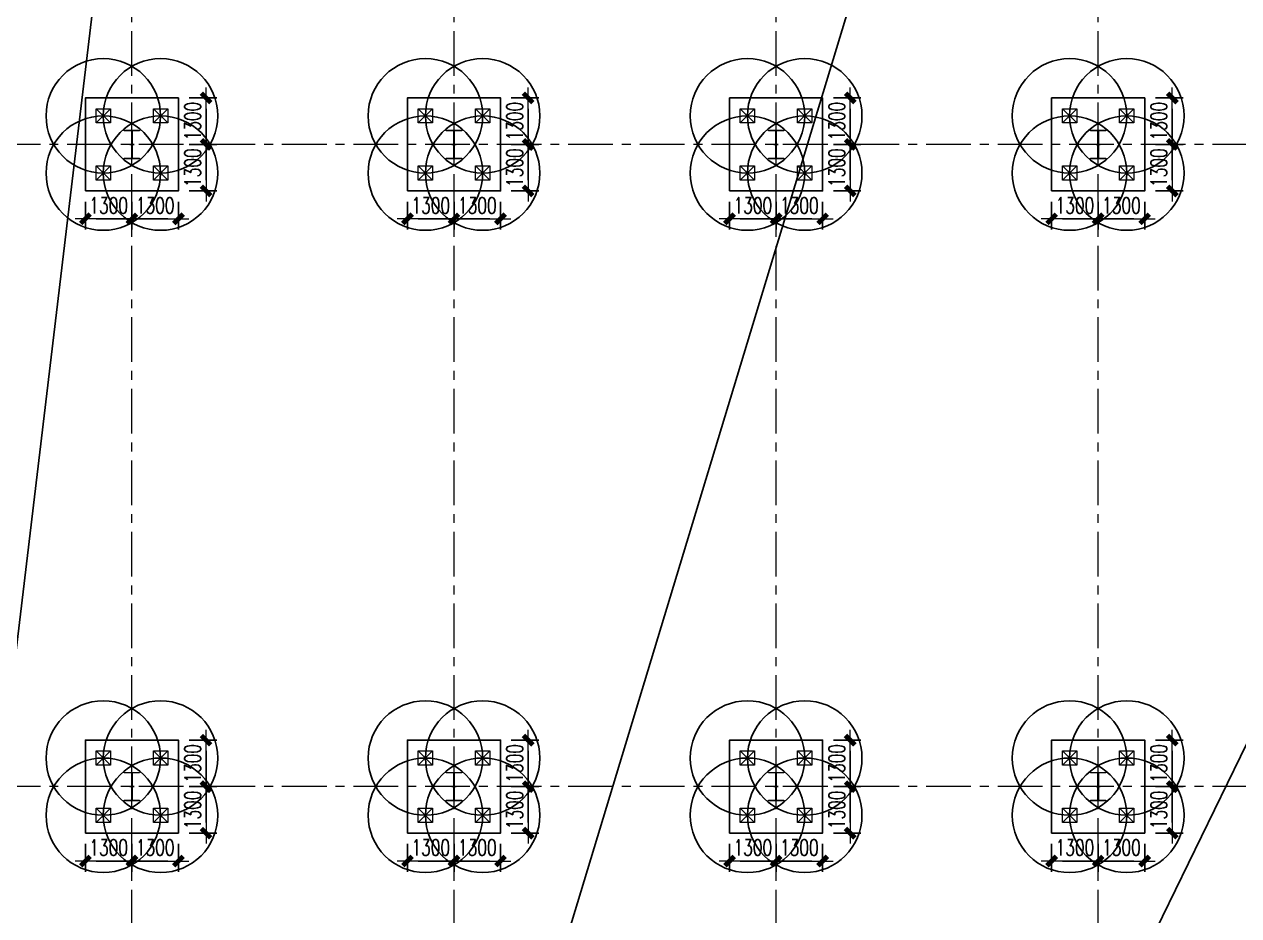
# Model space of a CAD drawing. Extents: x -1201378 to 2367219, y -619313 to 244905.
# Drawn here: x -212766 to -178831, y -240906 to -215989 of the extents above; entities that cross this region are included whole.
import ezdxf

# ---------------------------------------------------------------- set-up
doc = ezdxf.new("R2010")
doc.units = 0
doc.header["$LTSCALE"] = 1000
doc.linetypes.add('CENTER', pattern=[2, 1.25, -0.25, 0.25, -0.25])
doc.layers.get('0').update_dxf_attribs({"linetype": 'CONTINUOUS'})
doc.layers.get('Defpoints').update_dxf_attribs({"linetype": 'CONTINUOUS'})
for name, color, linetype in [('A-WINDOW', 140, 'CONTINUOUS'), ('S-DOTE1', 140, 'CENTER'), ('S-HATCH1-W', 252, 'CONTINUOUS')]:
    doc.layers.add(name, color=color, linetype=linetype)
for name, color, linetype, lineweight in [('S-axis', 111, 'CONTINUOUS', 0), ('S-col', 2, 'CONTINUOUS', 0), ('S-dim', 81, 'CONTINUOUS', 0), ('S-dote', 5, 'CENTER', 0), ('S-zhuang', 1, 'CONTINUOUS', 0)]:
    doc.layers.add(name, color=color, linetype=linetype, lineweight=lineweight)
doc.styles.add('SS1', font='tj-romans1.shx', dxfattribs={"width": 0.7, "bigfont": 'tj-hztxt1.shx'})
doc.dimstyles.new('S-150-ARCHI', dxfattribs={"dimscale": 150, "dimtxt": 3, "dimasz": 2, "dimexe": 2, "dimexo": 2, "dimgap": 1, "dimtad": 1, "dimdec": 0, "dimzin": 0, "dimdsep": 46, "dimtxsty": 'SS1', "dimblk1": 'TT', "dimblk2": 'TT', "dimsah": 1, "dimcen": 1, "dimclrd": 256, "dimclre": 256, "dimclrt": 256, "dimadec": 0, "dimazin": 0, "dimtfac": 1, "dimtdec": 0, "dimtix": 1, "dimtmove": 2, "dimatfit": 0, "dimldrblk": 'TT', "dimfxl": 2, "dimtolj": 1, "dimtzin": 0, "dimarcsym": 0})

# ---------------------------------------------------------------- blocks, each defined once
blk = doc.blocks.new('w42343243')
at = {"layer": 'S-col'}
blk.add_lwpolyline([(-165069, 621020), (-164639, 621020), (-164639, 621002), (-164848, 621002), (-164848, 620238), (-164639, 620238), (-164639, 620220), (-165069, 620220), (-165069, 620238), (-164860, 620238), (-164860, 621002), (-165069, 621002)], close=True, dxfattribs=at)
blk = doc.blocks.new('42343')
at = {"layer": 'A-WINDOW'}
for p in [(-90000, -35800), (-81000, -35800), (-72000, -35800), (-63000, -35800), (-90000, -53750), (-81000, -53750), (-72000, -53750), (-63000, -53750)]:
    blk.add_blockref('w42343243', p, dxfattribs=at)
blk = doc.blocks.new('3#轴网')
at = {"layer": 'S-dote'}
for p, q in [((-209758.5, -363428.2), (-209758.5, -277944.2)), ((-200758.5, -363428.2), (-200758.5, -277944.2)), ((-191758.5, -363428.2), (-191758.5, -277944.2)), ((-182758.5, -363428.2), (-182758.5, -277944.2)), ((-78316.2, -319348.2), (-273210.6, -319348.2)), ((-78316.2, -337298.2), (-273210.6, -337298.2))]:
    blk.add_line(p, q, dxfattribs=at)
blk = doc.blocks.new('S-ZHUANG-400')
at = {"layer": 'S-zhuang'}
for p, q in [((200, -200), (-200, 200)), ((-200, -200), (200, 200))]:
    blk.add_line(p, q, dxfattribs=at)
blk.add_lwpolyline([(-200, 200), (200, 200), (200, -200), (-200, -200)], close=True, dxfattribs=at)
blk = doc.blocks.new('CT4')
at = {"layer": 'Defpoints'}
for centre in [(-100831, -168442), (-99231, -168442), (-100831, -170042), (-99231, -170042)]:
    blk.add_circle(centre, 1600, dxfattribs=at)
at = {"layer": 'S-DOTE1', "ltscale": 0.25}
for p, q in [((-99971, -169242), (-100091, -169242)), ((-100031, -169182), (-100031, -169302))]:
    blk.add_line(p, q, dxfattribs=at)
at = {"layer": 'S-HATCH1-W'}
blk.add_lwpolyline([(-101331, -170542), (-101331, -167942), (-98731, -167942), (-98731, -170542)], close=True, dxfattribs=at)
at = {"layer": 'S-zhuang', "rotation": 90.00000000000001}
for p in [(-100831, -168442), (-99231, -168442), (-100831, -170042), (-99231, -170042)]:
    blk.add_blockref('S-ZHUANG-400', p, dxfattribs=at)
blk = doc.blocks.new('TT')
blk.add_line((-0.97, 0), (0.97, 0))
at = {"const_width": 0.45}
blk.add_lwpolyline([(-0.44, -0.44), (0.44, 0.44)], dxfattribs=at)
blk = doc.blocks.new('*D1305')
at = {"layer": 'Defpoints', "color": 0, "transparency": 16777216}
for p in [(-211058, -238598), (-209758, -238598), (-209758, -239377)]:
    blk.add_point(p, dxfattribs=at)
at = {"layer": 'S-dim', "lineweight": -2, "transparency": 16777216}
for p, q in [((-211058, -238898), (-211058, -239677)), ((-209758, -238898), (-209758, -239677)), ((-210758, -239377), (-210058, -239377))]:
    blk.add_line(p, q, dxfattribs=at)
at = {"layer": 'S-dim', "lineweight": -2, "transparency": 16777216, "xscale": 300, "yscale": 300, "zscale": 300, "rotation": 180}
blk.add_blockref('TT', (-211058, -239377), dxfattribs=at)
at = {"layer": 'S-dim', "lineweight": -2, "transparency": 16777216, "xscale": 300, "yscale": 300, "zscale": 300}
blk.add_blockref('TT', (-209758, -239377), dxfattribs=at)
at = {"layer": 'S-dim', "transparency": 16777216, "insert": (-210408, -239002), "char_height": 450, "attachment_point": 5, "style": 'SS1'}
blk.add_mtext('\\A1;1300', dxfattribs=at)
blk = doc.blocks.new('*D1306')
at = {"layer": 'Defpoints', "color": 0, "transparency": 16777216}
for p in [(-209758, -238598), (-208458, -238598), (-208458, -239377)]:
    blk.add_point(p, dxfattribs=at)
at = {"layer": 'S-dim', "lineweight": -2, "transparency": 16777216}
for p, q in [((-209758, -238898), (-209758, -239677)), ((-208458, -238898), (-208458, -239677)), ((-209458, -239377), (-208758, -239377))]:
    blk.add_line(p, q, dxfattribs=at)
at = {"layer": 'S-dim', "lineweight": -2, "transparency": 16777216, "xscale": 300, "yscale": 300, "zscale": 300, "rotation": 180}
blk.add_blockref('TT', (-209758, -239377), dxfattribs=at)
at = {"layer": 'S-dim', "lineweight": -2, "transparency": 16777216, "xscale": 300, "yscale": 300, "zscale": 300}
blk.add_blockref('TT', (-208458, -239377), dxfattribs=at)
at = {"layer": 'S-dim', "transparency": 16777216, "insert": (-209108, -239002), "char_height": 450, "attachment_point": 5, "style": 'SS1'}
blk.add_mtext('\\A1;1300', dxfattribs=at)
blk = doc.blocks.new('*D1307')
at = {"layer": 'Defpoints', "color": 0, "transparency": 16777216}
for p in [(-208458, -237298), (-207687, -237298), (-208458, -238598)]:
    blk.add_point(p, dxfattribs=at)
at = {"layer": 'S-dim', "lineweight": -2, "transparency": 16777216}
for p, q in [((-208158, -237298), (-207387, -237298)), ((-207687, -238298), (-207687, -237598)), ((-208158, -238598), (-207387, -238598))]:
    blk.add_line(p, q, dxfattribs=at)
at = {"layer": 'S-dim', "lineweight": -2, "transparency": 16777216, "xscale": 300, "yscale": 300, "zscale": 300}
for p, rotation in [((-207687, -237298), 90), ((-207687, -238598), 270)]:
    blk.add_blockref('TT', p, dxfattribs=dict(at, rotation=rotation))
at = {"layer": 'S-dim', "transparency": 16777216, "insert": (-208062, -237948), "char_height": 450, "attachment_point": 5, "rotation": 90, "style": 'SS1'}
blk.add_mtext('\\A1;1300', dxfattribs=at)
blk = doc.blocks.new('*D1308')
at = {"layer": 'Defpoints', "color": 0, "transparency": 16777216}
for p in [(-208458, -235998), (-207687, -235998), (-208458, -237298)]:
    blk.add_point(p, dxfattribs=at)
at = {"layer": 'S-dim', "lineweight": -2, "transparency": 16777216}
for p, q in [((-208158, -235998), (-207387, -235998)), ((-207687, -236998), (-207687, -236298)), ((-208158, -237298), (-207387, -237298))]:
    blk.add_line(p, q, dxfattribs=at)
at = {"layer": 'S-dim', "lineweight": -2, "transparency": 16777216, "xscale": 300, "yscale": 300, "zscale": 300}
for p, rotation in [((-207687, -235998), 90), ((-207687, -237298), 270)]:
    blk.add_blockref('TT', p, dxfattribs=dict(at, rotation=rotation))
at = {"layer": 'S-dim', "transparency": 16777216, "insert": (-208062, -236648), "char_height": 450, "attachment_point": 5, "rotation": 90, "style": 'SS1'}
blk.add_mtext('\\A1;1300', dxfattribs=at)
blk = doc.blocks.new('*D1309')
at = {"layer": 'Defpoints', "color": 0, "transparency": 16777216}
for p in [(-202058, -238598), (-200758, -238598), (-200758, -239377)]:
    blk.add_point(p, dxfattribs=at)
at = {"layer": 'S-dim', "lineweight": -2, "transparency": 16777216}
for p, q in [((-202058, -238898), (-202058, -239677)), ((-200758, -238898), (-200758, -239677)), ((-201758, -239377), (-201058, -239377))]:
    blk.add_line(p, q, dxfattribs=at)
at = {"layer": 'S-dim', "lineweight": -2, "transparency": 16777216, "xscale": 300, "yscale": 300, "zscale": 300, "rotation": 180}
blk.add_blockref('TT', (-202058, -239377), dxfattribs=at)
at = {"layer": 'S-dim', "lineweight": -2, "transparency": 16777216, "xscale": 300, "yscale": 300, "zscale": 300}
blk.add_blockref('TT', (-200758, -239377), dxfattribs=at)
at = {"layer": 'S-dim', "transparency": 16777216, "insert": (-201408, -239002), "char_height": 450, "attachment_point": 5, "style": 'SS1'}
blk.add_mtext('\\A1;1300', dxfattribs=at)
blk = doc.blocks.new('*D1310')
at = {"layer": 'Defpoints', "color": 0, "transparency": 16777216}
for p in [(-200758, -238598), (-199458, -238598), (-199458, -239377)]:
    blk.add_point(p, dxfattribs=at)
at = {"layer": 'S-dim', "lineweight": -2, "transparency": 16777216}
for p, q in [((-200758, -238898), (-200758, -239677)), ((-199458, -238898), (-199458, -239677)), ((-200458, -239377), (-199758, -239377))]:
    blk.add_line(p, q, dxfattribs=at)
at = {"layer": 'S-dim', "lineweight": -2, "transparency": 16777216, "xscale": 300, "yscale": 300, "zscale": 300, "rotation": 180}
blk.add_blockref('TT', (-200758, -239377), dxfattribs=at)
at = {"layer": 'S-dim', "lineweight": -2, "transparency": 16777216, "xscale": 300, "yscale": 300, "zscale": 300}
blk.add_blockref('TT', (-199458, -239377), dxfattribs=at)
at = {"layer": 'S-dim', "transparency": 16777216, "insert": (-200108, -239002), "char_height": 450, "attachment_point": 5, "style": 'SS1'}
blk.add_mtext('\\A1;1300', dxfattribs=at)
blk = doc.blocks.new('*D1311')
at = {"layer": 'Defpoints', "color": 0, "transparency": 16777216}
for p in [(-199458, -237298), (-198687, -237298), (-199458, -238598)]:
    blk.add_point(p, dxfattribs=at)
at = {"layer": 'S-dim', "lineweight": -2, "transparency": 16777216}
for p, q in [((-199158, -237298), (-198387, -237298)), ((-198687, -238298), (-198687, -237598)), ((-199158, -238598), (-198387, -238598))]:
    blk.add_line(p, q, dxfattribs=at)
at = {"layer": 'S-dim', "lineweight": -2, "transparency": 16777216, "xscale": 300, "yscale": 300, "zscale": 300}
for p, rotation in [((-198687, -237298), 90), ((-198687, -238598), 270)]:
    blk.add_blockref('TT', p, dxfattribs=dict(at, rotation=rotation))
at = {"layer": 'S-dim', "transparency": 16777216, "insert": (-199062, -237948), "char_height": 450, "attachment_point": 5, "rotation": 90, "style": 'SS1'}
blk.add_mtext('\\A1;1300', dxfattribs=at)
blk = doc.blocks.new('*D1312')
at = {"layer": 'Defpoints', "color": 0, "transparency": 16777216}
for p in [(-199458, -235998), (-198687, -235998), (-199458, -237298)]:
    blk.add_point(p, dxfattribs=at)
at = {"layer": 'S-dim', "lineweight": -2, "transparency": 16777216}
for p, q in [((-199158, -235998), (-198387, -235998)), ((-198687, -236998), (-198687, -236298)), ((-199158, -237298), (-198387, -237298))]:
    blk.add_line(p, q, dxfattribs=at)
at = {"layer": 'S-dim', "lineweight": -2, "transparency": 16777216, "xscale": 300, "yscale": 300, "zscale": 300}
for p, rotation in [((-198687, -235998), 90), ((-198687, -237298), 270)]:
    blk.add_blockref('TT', p, dxfattribs=dict(at, rotation=rotation))
at = {"layer": 'S-dim', "transparency": 16777216, "insert": (-199062, -236648), "char_height": 450, "attachment_point": 5, "rotation": 90, "style": 'SS1'}
blk.add_mtext('\\A1;1300', dxfattribs=at)
blk = doc.blocks.new('*D1313')
at = {"layer": 'Defpoints', "color": 0, "transparency": 16777216}
for p in [(-193058, -238598), (-191758, -238598), (-191758, -239377)]:
    blk.add_point(p, dxfattribs=at)
at = {"layer": 'S-dim', "lineweight": -2, "transparency": 16777216}
for p, q in [((-193058, -238898), (-193058, -239677)), ((-191758, -238898), (-191758, -239677)), ((-192758, -239377), (-192058, -239377))]:
    blk.add_line(p, q, dxfattribs=at)
at = {"layer": 'S-dim', "lineweight": -2, "transparency": 16777216, "xscale": 300, "yscale": 300, "zscale": 300, "rotation": 180}
blk.add_blockref('TT', (-193058, -239377), dxfattribs=at)
at = {"layer": 'S-dim', "lineweight": -2, "transparency": 16777216, "xscale": 300, "yscale": 300, "zscale": 300}
blk.add_blockref('TT', (-191758, -239377), dxfattribs=at)
at = {"layer": 'S-dim', "transparency": 16777216, "insert": (-192408, -239002), "char_height": 450, "attachment_point": 5, "style": 'SS1'}
blk.add_mtext('\\A1;1300', dxfattribs=at)
blk = doc.blocks.new('*D1314')
at = {"layer": 'Defpoints', "color": 0, "transparency": 16777216}
for p in [(-191758, -238598), (-190458, -238598), (-190458, -239377)]:
    blk.add_point(p, dxfattribs=at)
at = {"layer": 'S-dim', "lineweight": -2, "transparency": 16777216}
for p, q in [((-191758, -238898), (-191758, -239677)), ((-190458, -238898), (-190458, -239677)), ((-191458, -239377), (-190758, -239377))]:
    blk.add_line(p, q, dxfattribs=at)
at = {"layer": 'S-dim', "lineweight": -2, "transparency": 16777216, "xscale": 300, "yscale": 300, "zscale": 300, "rotation": 180}
blk.add_blockref('TT', (-191758, -239377), dxfattribs=at)
at = {"layer": 'S-dim', "lineweight": -2, "transparency": 16777216, "xscale": 300, "yscale": 300, "zscale": 300}
blk.add_blockref('TT', (-190458, -239377), dxfattribs=at)
at = {"layer": 'S-dim', "transparency": 16777216, "insert": (-191108, -239002), "char_height": 450, "attachment_point": 5, "style": 'SS1'}
blk.add_mtext('\\A1;1300', dxfattribs=at)
blk = doc.blocks.new('*D1315')
at = {"layer": 'Defpoints', "color": 0, "transparency": 16777216}
for p in [(-190458, -237298), (-189687, -237298), (-190458, -238598)]:
    blk.add_point(p, dxfattribs=at)
at = {"layer": 'S-dim', "lineweight": -2, "transparency": 16777216}
for p, q in [((-190158, -237298), (-189387, -237298)), ((-189687, -238298), (-189687, -237598)), ((-190158, -238598), (-189387, -238598))]:
    blk.add_line(p, q, dxfattribs=at)
at = {"layer": 'S-dim', "lineweight": -2, "transparency": 16777216, "xscale": 300, "yscale": 300, "zscale": 300}
for p, rotation in [((-189687, -237298), 90), ((-189687, -238598), 270)]:
    blk.add_blockref('TT', p, dxfattribs=dict(at, rotation=rotation))
at = {"layer": 'S-dim', "transparency": 16777216, "insert": (-190062, -237948), "char_height": 450, "attachment_point": 5, "rotation": 90, "style": 'SS1'}
blk.add_mtext('\\A1;1300', dxfattribs=at)
blk = doc.blocks.new('*D1316')
at = {"layer": 'Defpoints', "color": 0, "transparency": 16777216}
for p in [(-190458, -235998), (-189687, -235998), (-190458, -237298)]:
    blk.add_point(p, dxfattribs=at)
at = {"layer": 'S-dim', "lineweight": -2, "transparency": 16777216}
for p, q in [((-190158, -235998), (-189387, -235998)), ((-189687, -236998), (-189687, -236298)), ((-190158, -237298), (-189387, -237298))]:
    blk.add_line(p, q, dxfattribs=at)
at = {"layer": 'S-dim', "lineweight": -2, "transparency": 16777216, "xscale": 300, "yscale": 300, "zscale": 300}
for p, rotation in [((-189687, -235998), 90), ((-189687, -237298), 270)]:
    blk.add_blockref('TT', p, dxfattribs=dict(at, rotation=rotation))
at = {"layer": 'S-dim', "transparency": 16777216, "insert": (-190062, -236648), "char_height": 450, "attachment_point": 5, "rotation": 90, "style": 'SS1'}
blk.add_mtext('\\A1;1300', dxfattribs=at)
blk = doc.blocks.new('*D1317')
at = {"layer": 'Defpoints', "color": 0, "transparency": 16777216}
for p in [(-184058, -238598), (-182758, -238598), (-182758, -239377)]:
    blk.add_point(p, dxfattribs=at)
at = {"layer": 'S-dim', "lineweight": -2, "transparency": 16777216}
for p, q in [((-184058, -238898), (-184058, -239677)), ((-182758, -238898), (-182758, -239677)), ((-183758, -239377), (-183058, -239377))]:
    blk.add_line(p, q, dxfattribs=at)
at = {"layer": 'S-dim', "lineweight": -2, "transparency": 16777216, "xscale": 300, "yscale": 300, "zscale": 300, "rotation": 180}
blk.add_blockref('TT', (-184058, -239377), dxfattribs=at)
at = {"layer": 'S-dim', "lineweight": -2, "transparency": 16777216, "xscale": 300, "yscale": 300, "zscale": 300}
blk.add_blockref('TT', (-182758, -239377), dxfattribs=at)
at = {"layer": 'S-dim', "transparency": 16777216, "insert": (-183408, -239002), "char_height": 450, "attachment_point": 5, "style": 'SS1'}
blk.add_mtext('\\A1;1300', dxfattribs=at)
blk = doc.blocks.new('*D1318')
at = {"layer": 'Defpoints', "color": 0, "transparency": 16777216}
for p in [(-182758, -238598), (-181458, -238598), (-181458, -239377)]:
    blk.add_point(p, dxfattribs=at)
at = {"layer": 'S-dim', "lineweight": -2, "transparency": 16777216}
for p, q in [((-182758, -238898), (-182758, -239677)), ((-181458, -238898), (-181458, -239677)), ((-182458, -239377), (-181758, -239377))]:
    blk.add_line(p, q, dxfattribs=at)
at = {"layer": 'S-dim', "lineweight": -2, "transparency": 16777216, "xscale": 300, "yscale": 300, "zscale": 300, "rotation": 180}
blk.add_blockref('TT', (-182758, -239377), dxfattribs=at)
at = {"layer": 'S-dim', "lineweight": -2, "transparency": 16777216, "xscale": 300, "yscale": 300, "zscale": 300}
blk.add_blockref('TT', (-181458, -239377), dxfattribs=at)
at = {"layer": 'S-dim', "transparency": 16777216, "insert": (-182108, -239002), "char_height": 450, "attachment_point": 5, "style": 'SS1'}
blk.add_mtext('\\A1;1300', dxfattribs=at)
blk = doc.blocks.new('*D1319')
at = {"layer": 'Defpoints', "color": 0, "transparency": 16777216}
for p in [(-181458, -237298), (-180687, -237298), (-181458, -238598)]:
    blk.add_point(p, dxfattribs=at)
at = {"layer": 'S-dim', "lineweight": -2, "transparency": 16777216}
for p, q in [((-181158, -237298), (-180387, -237298)), ((-180687, -238298), (-180687, -237598)), ((-181158, -238598), (-180387, -238598))]:
    blk.add_line(p, q, dxfattribs=at)
at = {"layer": 'S-dim', "lineweight": -2, "transparency": 16777216, "xscale": 300, "yscale": 300, "zscale": 300}
for p, rotation in [((-180687, -237298), 90), ((-180687, -238598), 270)]:
    blk.add_blockref('TT', p, dxfattribs=dict(at, rotation=rotation))
at = {"layer": 'S-dim', "transparency": 16777216, "insert": (-181062, -237948), "char_height": 450, "attachment_point": 5, "rotation": 90, "style": 'SS1'}
blk.add_mtext('\\A1;1300', dxfattribs=at)
blk = doc.blocks.new('*D1320')
at = {"layer": 'Defpoints', "color": 0, "transparency": 16777216}
for p in [(-181458, -235998), (-180687, -235998), (-181458, -237298)]:
    blk.add_point(p, dxfattribs=at)
at = {"layer": 'S-dim', "lineweight": -2, "transparency": 16777216}
for p, q in [((-181158, -235998), (-180387, -235998)), ((-180687, -236998), (-180687, -236298)), ((-181158, -237298), (-180387, -237298))]:
    blk.add_line(p, q, dxfattribs=at)
at = {"layer": 'S-dim', "lineweight": -2, "transparency": 16777216, "xscale": 300, "yscale": 300, "zscale": 300}
for p, rotation in [((-180687, -235998), 90), ((-180687, -237298), 270)]:
    blk.add_blockref('TT', p, dxfattribs=dict(at, rotation=rotation))
at = {"layer": 'S-dim', "transparency": 16777216, "insert": (-181062, -236648), "char_height": 450, "attachment_point": 5, "rotation": 90, "style": 'SS1'}
blk.add_mtext('\\A1;1300', dxfattribs=at)
blk = doc.blocks.new('*D1409')
at = {"layer": 'Defpoints', "color": 0, "transparency": 16777216}
for p in [(-184058, -220648), (-182758, -220648), (-182758, -221427)]:
    blk.add_point(p, dxfattribs=at)
at = {"layer": 'S-dim', "lineweight": -2, "transparency": 16777216}
for p, q in [((-184058, -220948), (-184058, -221727)), ((-182758, -220948), (-182758, -221727)), ((-183758, -221427), (-183058, -221427))]:
    blk.add_line(p, q, dxfattribs=at)
at = {"layer": 'S-dim', "lineweight": -2, "transparency": 16777216, "xscale": 300, "yscale": 300, "zscale": 300, "rotation": 180}
blk.add_blockref('TT', (-184058, -221427), dxfattribs=at)
at = {"layer": 'S-dim', "lineweight": -2, "transparency": 16777216, "xscale": 300, "yscale": 300, "zscale": 300}
blk.add_blockref('TT', (-182758, -221427), dxfattribs=at)
at = {"layer": 'S-dim', "transparency": 16777216, "insert": (-183408, -221052), "char_height": 450, "attachment_point": 5, "style": 'SS1'}
blk.add_mtext('\\A1;1300', dxfattribs=at)
blk = doc.blocks.new('*D1410')
at = {"layer": 'Defpoints', "color": 0, "transparency": 16777216}
for p in [(-182758, -220648), (-181458, -220648), (-181458, -221427)]:
    blk.add_point(p, dxfattribs=at)
at = {"layer": 'S-dim', "lineweight": -2, "transparency": 16777216}
for p, q in [((-182758, -220948), (-182758, -221727)), ((-181458, -220948), (-181458, -221727)), ((-182458, -221427), (-181758, -221427))]:
    blk.add_line(p, q, dxfattribs=at)
at = {"layer": 'S-dim', "lineweight": -2, "transparency": 16777216, "xscale": 300, "yscale": 300, "zscale": 300, "rotation": 180}
blk.add_blockref('TT', (-182758, -221427), dxfattribs=at)
at = {"layer": 'S-dim', "lineweight": -2, "transparency": 16777216, "xscale": 300, "yscale": 300, "zscale": 300}
blk.add_blockref('TT', (-181458, -221427), dxfattribs=at)
at = {"layer": 'S-dim', "transparency": 16777216, "insert": (-182108, -221052), "char_height": 450, "attachment_point": 5, "style": 'SS1'}
blk.add_mtext('\\A1;1300', dxfattribs=at)
blk = doc.blocks.new('*D1411')
at = {"layer": 'Defpoints', "color": 0, "transparency": 16777216}
for p in [(-181458, -219348), (-180687, -219348), (-181458, -220648)]:
    blk.add_point(p, dxfattribs=at)
at = {"layer": 'S-dim', "lineweight": -2, "transparency": 16777216}
for p, q in [((-181158, -219348), (-180387, -219348)), ((-180687, -220348), (-180687, -219648)), ((-181158, -220648), (-180387, -220648))]:
    blk.add_line(p, q, dxfattribs=at)
at = {"layer": 'S-dim', "lineweight": -2, "transparency": 16777216, "xscale": 300, "yscale": 300, "zscale": 300}
for p, rotation in [((-180687, -219348), 90), ((-180687, -220648), 270)]:
    blk.add_blockref('TT', p, dxfattribs=dict(at, rotation=rotation))
at = {"layer": 'S-dim', "transparency": 16777216, "insert": (-181062, -219998), "char_height": 450, "attachment_point": 5, "rotation": 90, "style": 'SS1'}
blk.add_mtext('\\A1;1300', dxfattribs=at)
blk = doc.blocks.new('*D1412')
at = {"layer": 'Defpoints', "color": 0, "transparency": 16777216}
for p in [(-181458, -218048), (-180687, -218048), (-181458, -219348)]:
    blk.add_point(p, dxfattribs=at)
at = {"layer": 'S-dim', "lineweight": -2, "transparency": 16777216}
for p, q in [((-181158, -218048), (-180387, -218048)), ((-180687, -219048), (-180687, -218348)), ((-181158, -219348), (-180387, -219348))]:
    blk.add_line(p, q, dxfattribs=at)
at = {"layer": 'S-dim', "lineweight": -2, "transparency": 16777216, "xscale": 300, "yscale": 300, "zscale": 300}
for p, rotation in [((-180687, -218048), 90), ((-180687, -219348), 270)]:
    blk.add_blockref('TT', p, dxfattribs=dict(at, rotation=rotation))
at = {"layer": 'S-dim', "transparency": 16777216, "insert": (-181062, -218698), "char_height": 450, "attachment_point": 5, "rotation": 90, "style": 'SS1'}
blk.add_mtext('\\A1;1300', dxfattribs=at)
blk = doc.blocks.new('*D1413')
at = {"layer": 'Defpoints', "color": 0, "transparency": 16777216}
for p in [(-193058, -220648), (-191758, -220648), (-191758, -221427)]:
    blk.add_point(p, dxfattribs=at)
at = {"layer": 'S-dim', "lineweight": -2, "transparency": 16777216}
for p, q in [((-193058, -220948), (-193058, -221727)), ((-191758, -220948), (-191758, -221727)), ((-192758, -221427), (-192058, -221427))]:
    blk.add_line(p, q, dxfattribs=at)
at = {"layer": 'S-dim', "lineweight": -2, "transparency": 16777216, "xscale": 300, "yscale": 300, "zscale": 300, "rotation": 180}
blk.add_blockref('TT', (-193058, -221427), dxfattribs=at)
at = {"layer": 'S-dim', "lineweight": -2, "transparency": 16777216, "xscale": 300, "yscale": 300, "zscale": 300}
blk.add_blockref('TT', (-191758, -221427), dxfattribs=at)
at = {"layer": 'S-dim', "transparency": 16777216, "insert": (-192408, -221052), "char_height": 450, "attachment_point": 5, "style": 'SS1'}
blk.add_mtext('\\A1;1300', dxfattribs=at)
blk = doc.blocks.new('*D1414')
at = {"layer": 'Defpoints', "color": 0, "transparency": 16777216}
for p in [(-191758, -220648), (-190458, -220648), (-190458, -221427)]:
    blk.add_point(p, dxfattribs=at)
at = {"layer": 'S-dim', "lineweight": -2, "transparency": 16777216}
for p, q in [((-191758, -220948), (-191758, -221727)), ((-190458, -220948), (-190458, -221727)), ((-191458, -221427), (-190758, -221427))]:
    blk.add_line(p, q, dxfattribs=at)
at = {"layer": 'S-dim', "lineweight": -2, "transparency": 16777216, "xscale": 300, "yscale": 300, "zscale": 300, "rotation": 180}
blk.add_blockref('TT', (-191758, -221427), dxfattribs=at)
at = {"layer": 'S-dim', "lineweight": -2, "transparency": 16777216, "xscale": 300, "yscale": 300, "zscale": 300}
blk.add_blockref('TT', (-190458, -221427), dxfattribs=at)
at = {"layer": 'S-dim', "transparency": 16777216, "insert": (-191108, -221052), "char_height": 450, "attachment_point": 5, "style": 'SS1'}
blk.add_mtext('\\A1;1300', dxfattribs=at)
blk = doc.blocks.new('*D1415')
at = {"layer": 'Defpoints', "color": 0, "transparency": 16777216}
for p in [(-190458, -219348), (-189687, -219348), (-190458, -220648)]:
    blk.add_point(p, dxfattribs=at)
at = {"layer": 'S-dim', "lineweight": -2, "transparency": 16777216}
for p, q in [((-190158, -219348), (-189387, -219348)), ((-189687, -220348), (-189687, -219648)), ((-190158, -220648), (-189387, -220648))]:
    blk.add_line(p, q, dxfattribs=at)
at = {"layer": 'S-dim', "lineweight": -2, "transparency": 16777216, "xscale": 300, "yscale": 300, "zscale": 300}
for p, rotation in [((-189687, -219348), 90), ((-189687, -220648), 270)]:
    blk.add_blockref('TT', p, dxfattribs=dict(at, rotation=rotation))
at = {"layer": 'S-dim', "transparency": 16777216, "insert": (-190062, -219998), "char_height": 450, "attachment_point": 5, "rotation": 90, "style": 'SS1'}
blk.add_mtext('\\A1;1300', dxfattribs=at)
blk = doc.blocks.new('*D1416')
at = {"layer": 'Defpoints', "color": 0, "transparency": 16777216}
for p in [(-190458, -218048), (-189687, -218048), (-190458, -219348)]:
    blk.add_point(p, dxfattribs=at)
at = {"layer": 'S-dim', "lineweight": -2, "transparency": 16777216}
for p, q in [((-190158, -218048), (-189387, -218048)), ((-189687, -219048), (-189687, -218348)), ((-190158, -219348), (-189387, -219348))]:
    blk.add_line(p, q, dxfattribs=at)
at = {"layer": 'S-dim', "lineweight": -2, "transparency": 16777216, "xscale": 300, "yscale": 300, "zscale": 300}
for p, rotation in [((-189687, -218048), 90), ((-189687, -219348), 270)]:
    blk.add_blockref('TT', p, dxfattribs=dict(at, rotation=rotation))
at = {"layer": 'S-dim', "transparency": 16777216, "insert": (-190062, -218698), "char_height": 450, "attachment_point": 5, "rotation": 90, "style": 'SS1'}
blk.add_mtext('\\A1;1300', dxfattribs=at)
blk = doc.blocks.new('*D1417')
at = {"layer": 'Defpoints', "color": 0, "transparency": 16777216}
for p in [(-202058, -220648), (-200758, -220648), (-200758, -221427)]:
    blk.add_point(p, dxfattribs=at)
at = {"layer": 'S-dim', "lineweight": -2, "transparency": 16777216}
for p, q in [((-202058, -220948), (-202058, -221727)), ((-200758, -220948), (-200758, -221727)), ((-201758, -221427), (-201058, -221427))]:
    blk.add_line(p, q, dxfattribs=at)
at = {"layer": 'S-dim', "lineweight": -2, "transparency": 16777216, "xscale": 300, "yscale": 300, "zscale": 300, "rotation": 180}
blk.add_blockref('TT', (-202058, -221427), dxfattribs=at)
at = {"layer": 'S-dim', "lineweight": -2, "transparency": 16777216, "xscale": 300, "yscale": 300, "zscale": 300}
blk.add_blockref('TT', (-200758, -221427), dxfattribs=at)
at = {"layer": 'S-dim', "transparency": 16777216, "insert": (-201408, -221052), "char_height": 450, "attachment_point": 5, "style": 'SS1'}
blk.add_mtext('\\A1;1300', dxfattribs=at)
blk = doc.blocks.new('*D1418')
at = {"layer": 'Defpoints', "color": 0, "transparency": 16777216}
for p in [(-200758, -220648), (-199458, -220648), (-199458, -221427)]:
    blk.add_point(p, dxfattribs=at)
at = {"layer": 'S-dim', "lineweight": -2, "transparency": 16777216}
for p, q in [((-200758, -220948), (-200758, -221727)), ((-199458, -220948), (-199458, -221727)), ((-200458, -221427), (-199758, -221427))]:
    blk.add_line(p, q, dxfattribs=at)
at = {"layer": 'S-dim', "lineweight": -2, "transparency": 16777216, "xscale": 300, "yscale": 300, "zscale": 300, "rotation": 180}
blk.add_blockref('TT', (-200758, -221427), dxfattribs=at)
at = {"layer": 'S-dim', "lineweight": -2, "transparency": 16777216, "xscale": 300, "yscale": 300, "zscale": 300}
blk.add_blockref('TT', (-199458, -221427), dxfattribs=at)
at = {"layer": 'S-dim', "transparency": 16777216, "insert": (-200108, -221052), "char_height": 450, "attachment_point": 5, "style": 'SS1'}
blk.add_mtext('\\A1;1300', dxfattribs=at)
blk = doc.blocks.new('*D1419')
at = {"layer": 'Defpoints', "color": 0, "transparency": 16777216}
for p in [(-199458, -219348), (-198687, -219348), (-199458, -220648)]:
    blk.add_point(p, dxfattribs=at)
at = {"layer": 'S-dim', "lineweight": -2, "transparency": 16777216}
for p, q in [((-199158, -219348), (-198387, -219348)), ((-198687, -220348), (-198687, -219648)), ((-199158, -220648), (-198387, -220648))]:
    blk.add_line(p, q, dxfattribs=at)
at = {"layer": 'S-dim', "lineweight": -2, "transparency": 16777216, "xscale": 300, "yscale": 300, "zscale": 300}
for p, rotation in [((-198687, -219348), 90), ((-198687, -220648), 270)]:
    blk.add_blockref('TT', p, dxfattribs=dict(at, rotation=rotation))
at = {"layer": 'S-dim', "transparency": 16777216, "insert": (-199062, -219998), "char_height": 450, "attachment_point": 5, "rotation": 90, "style": 'SS1'}
blk.add_mtext('\\A1;1300', dxfattribs=at)
blk = doc.blocks.new('*D1420')
at = {"layer": 'Defpoints', "color": 0, "transparency": 16777216}
for p in [(-199458, -218048), (-198687, -218048), (-199458, -219348)]:
    blk.add_point(p, dxfattribs=at)
at = {"layer": 'S-dim', "lineweight": -2, "transparency": 16777216}
for p, q in [((-199158, -218048), (-198387, -218048)), ((-198687, -219048), (-198687, -218348)), ((-199158, -219348), (-198387, -219348))]:
    blk.add_line(p, q, dxfattribs=at)
at = {"layer": 'S-dim', "lineweight": -2, "transparency": 16777216, "xscale": 300, "yscale": 300, "zscale": 300}
for p, rotation in [((-198687, -218048), 90), ((-198687, -219348), 270)]:
    blk.add_blockref('TT', p, dxfattribs=dict(at, rotation=rotation))
at = {"layer": 'S-dim', "transparency": 16777216, "insert": (-199062, -218698), "char_height": 450, "attachment_point": 5, "rotation": 90, "style": 'SS1'}
blk.add_mtext('\\A1;1300', dxfattribs=at)
blk = doc.blocks.new('*D1421')
at = {"layer": 'Defpoints', "color": 0, "transparency": 16777216}
for p in [(-211058, -220648), (-209758, -220648), (-209758, -221427)]:
    blk.add_point(p, dxfattribs=at)
at = {"layer": 'S-dim', "lineweight": -2, "transparency": 16777216}
for p, q in [((-211058, -220948), (-211058, -221727)), ((-209758, -220948), (-209758, -221727)), ((-210758, -221427), (-210058, -221427))]:
    blk.add_line(p, q, dxfattribs=at)
at = {"layer": 'S-dim', "lineweight": -2, "transparency": 16777216, "xscale": 300, "yscale": 300, "zscale": 300, "rotation": 180}
blk.add_blockref('TT', (-211058, -221427), dxfattribs=at)
at = {"layer": 'S-dim', "lineweight": -2, "transparency": 16777216, "xscale": 300, "yscale": 300, "zscale": 300}
blk.add_blockref('TT', (-209758, -221427), dxfattribs=at)
at = {"layer": 'S-dim', "transparency": 16777216, "insert": (-210408, -221052), "char_height": 450, "attachment_point": 5, "style": 'SS1'}
blk.add_mtext('\\A1;1300', dxfattribs=at)
blk = doc.blocks.new('*D1422')
at = {"layer": 'Defpoints', "color": 0, "transparency": 16777216}
for p in [(-209758, -220648), (-208458, -220648), (-208458, -221427)]:
    blk.add_point(p, dxfattribs=at)
at = {"layer": 'S-dim', "lineweight": -2, "transparency": 16777216}
for p, q in [((-209758, -220948), (-209758, -221727)), ((-208458, -220948), (-208458, -221727)), ((-209458, -221427), (-208758, -221427))]:
    blk.add_line(p, q, dxfattribs=at)
at = {"layer": 'S-dim', "lineweight": -2, "transparency": 16777216, "xscale": 300, "yscale": 300, "zscale": 300, "rotation": 180}
blk.add_blockref('TT', (-209758, -221427), dxfattribs=at)
at = {"layer": 'S-dim', "lineweight": -2, "transparency": 16777216, "xscale": 300, "yscale": 300, "zscale": 300}
blk.add_blockref('TT', (-208458, -221427), dxfattribs=at)
at = {"layer": 'S-dim', "transparency": 16777216, "insert": (-209108, -221052), "char_height": 450, "attachment_point": 5, "style": 'SS1'}
blk.add_mtext('\\A1;1300', dxfattribs=at)
blk = doc.blocks.new('*D1423')
at = {"layer": 'Defpoints', "color": 0, "transparency": 16777216}
for p in [(-208458, -219348), (-207687, -219348), (-208458, -220648)]:
    blk.add_point(p, dxfattribs=at)
at = {"layer": 'S-dim', "lineweight": -2, "transparency": 16777216}
for p, q in [((-208158, -219348), (-207387, -219348)), ((-207687, -220348), (-207687, -219648)), ((-208158, -220648), (-207387, -220648))]:
    blk.add_line(p, q, dxfattribs=at)
at = {"layer": 'S-dim', "lineweight": -2, "transparency": 16777216, "xscale": 300, "yscale": 300, "zscale": 300}
for p, rotation in [((-207687, -219348), 90), ((-207687, -220648), 270)]:
    blk.add_blockref('TT', p, dxfattribs=dict(at, rotation=rotation))
at = {"layer": 'S-dim', "transparency": 16777216, "insert": (-208062, -219998), "char_height": 450, "attachment_point": 5, "rotation": 90, "style": 'SS1'}
blk.add_mtext('\\A1;1300', dxfattribs=at)
blk = doc.blocks.new('*D1424')
at = {"layer": 'Defpoints', "color": 0, "transparency": 16777216}
for p in [(-208458, -218048), (-207687, -218048), (-208458, -219348)]:
    blk.add_point(p, dxfattribs=at)
at = {"layer": 'S-dim', "lineweight": -2, "transparency": 16777216}
for p, q in [((-208158, -218048), (-207387, -218048)), ((-207687, -219048), (-207687, -218348)), ((-208158, -219348), (-207387, -219348))]:
    blk.add_line(p, q, dxfattribs=at)
at = {"layer": 'S-dim', "lineweight": -2, "transparency": 16777216, "xscale": 300, "yscale": 300, "zscale": 300}
for p, rotation in [((-207687, -218048), 90), ((-207687, -219348), 270)]:
    blk.add_blockref('TT', p, dxfattribs=dict(at, rotation=rotation))
at = {"layer": 'S-dim', "transparency": 16777216, "insert": (-208062, -218698), "char_height": 450, "attachment_point": 5, "rotation": 90, "style": 'SS1'}
blk.add_mtext('\\A1;1300', dxfattribs=at)

msp = doc.modelspace()

# ---------------------------------------------------------------- linework, layer by layer
at = {"layer": 'Defpoints', "color": 1}
for p, q in [((-207008.5, -183436.2), (-224626.9, -330727.7)), ((-224626.9, -330727.7), (-180008.5, -183448.1)), ((-153008.5, -183448.1), (-224626.9, -330727.7))]:
    msp.add_line(p, q, dxfattribs=at)

# ---------------------------------------------------------------- block references
at = {"layer": 'S-axis'}
msp.add_blockref('3#轴网', (0, 100000), dxfattribs=at)
at = {"layer": 'S-col'}
msp.add_blockref('42343', (45095.7, -804168.2), dxfattribs=at)
at = {"layer": 'S-zhuang'}
for p in [(-109727.3, -50106.2), (-100727.3, -50106.2), (-91727.3, -50106.2), (-82727.3, -50106.2), (-109727.3, -68056.2), (-100727.3, -68056.2), (-91727.3, -68056.2), (-82727.3, -68056.2)]:
    msp.add_blockref('CT4', p, dxfattribs=at)

# ---------------------------------------------------------------- dimensions: what is measured, and where the dimension line sits
at = {"layer": 'S-dim'}
for base, p1, p2, picture, middle in [((-207686.9, -218048.2), (-208458.5, -219348.2), (-208458.5, -218048.2), '*D1424', (-208061.9, -218698.2)), ((-198686.9, -218048.2), (-199458.5, -219348.2), (-199458.5, -218048.2), '*D1420', (-199061.9, -218698.2)), ((-189686.9, -218048.2), (-190458.5, -219348.2), (-190458.5, -218048.2), '*D1416', (-190061.9, -218698.2)), ((-180686.9, -218048.2), (-181458.5, -219348.2), (-181458.5, -218048.2), '*D1412', (-181061.9, -218698.2)), ((-207686.9, -219348.2), (-208458.5, -220648.2), (-208458.5, -219348.2), '*D1423', (-208061.9, -219998.2)), ((-198686.9, -219348.2), (-199458.5, -220648.2), (-199458.5, -219348.2), '*D1419', (-199061.9, -219998.2)), ((-189686.9, -219348.2), (-190458.5, -220648.2), (-190458.5, -219348.2), '*D1415', (-190061.9, -219998.2)), ((-180686.9, -219348.2), (-181458.5, -220648.2), (-181458.5, -219348.2), '*D1411', (-181061.9, -219998.2)), ((-207686.9, -235998.2), (-208458.5, -237298.2), (-208458.5, -235998.2), '*D1308', (-208061.9, -236648.2)), ((-198686.9, -235998.2), (-199458.5, -237298.2), (-199458.5, -235998.2), '*D1312', (-199061.9, -236648.2)), ((-189686.9, -235998.2), (-190458.5, -237298.2), (-190458.5, -235998.2), '*D1316', (-190061.9, -236648.2)), ((-180686.9, -235998.2), (-181458.5, -237298.2), (-181458.5, -235998.2), '*D1320', (-181061.9, -236648.2)), ((-207686.9, -237298.2), (-208458.5, -238598.2), (-208458.5, -237298.2), '*D1307', (-208061.9, -237948.2)), ((-198686.9, -237298.2), (-199458.5, -238598.2), (-199458.5, -237298.2), '*D1311', (-199061.9, -237948.2)), ((-189686.9, -237298.2), (-190458.5, -238598.2), (-190458.5, -237298.2), '*D1315', (-190061.9, -237948.2)), ((-180686.9, -237298.2), (-181458.5, -238598.2), (-181458.5, -237298.2), '*D1319', (-181061.9, -237948.2))]:
    dim = msp.add_linear_dim(base=base, p1=p1, p2=p2, angle=90, dimstyle='S-150-ARCHI', dxfattribs=at)
    dim.commit()
    dim.dimension.update_dxf_attribs({"geometry": picture, "text_midpoint": middle})
for base, p1, p2, picture, middle in [((-209758.5, -221426.8), (-211058.5, -220648.2), (-209758.5, -220648.2), '*D1421', (-210408.5, -221051.8)), ((-208458.5, -221426.8), (-209758.5, -220648.2), (-208458.5, -220648.2), '*D1422', (-209108.5, -221051.8)), ((-200758.5, -221426.8), (-202058.5, -220648.2), (-200758.5, -220648.2), '*D1417', (-201408.5, -221051.8)), ((-199458.5, -221426.8), (-200758.5, -220648.2), (-199458.5, -220648.2), '*D1418', (-200108.5, -221051.8)), ((-191758.5, -221426.8), (-193058.5, -220648.2), (-191758.5, -220648.2), '*D1413', (-192408.5, -221051.8)), ((-190458.5, -221426.8), (-191758.5, -220648.2), (-190458.5, -220648.2), '*D1414', (-191108.5, -221051.8)), ((-182758.5, -221426.8), (-184058.5, -220648.2), (-182758.5, -220648.2), '*D1409', (-183408.5, -221051.8)), ((-181458.5, -221426.8), (-182758.5, -220648.2), (-181458.5, -220648.2), '*D1410', (-182108.5, -221051.8)), ((-209758.5, -239376.8), (-211058.5, -238598.2), (-209758.5, -238598.2), '*D1305', (-210408.5, -239001.8)), ((-208458.5, -239376.8), (-209758.5, -238598.2), (-208458.5, -238598.2), '*D1306', (-209108.5, -239001.8)), ((-200758.5, -239376.8), (-202058.5, -238598.2), (-200758.5, -238598.2), '*D1309', (-201408.5, -239001.8)), ((-199458.5, -239376.8), (-200758.5, -238598.2), (-199458.5, -238598.2), '*D1310', (-200108.5, -239001.8)), ((-191758.5, -239376.8), (-193058.5, -238598.2), (-191758.5, -238598.2), '*D1313', (-192408.5, -239001.8)), ((-190458.5, -239376.8), (-191758.5, -238598.2), (-190458.5, -238598.2), '*D1314', (-191108.5, -239001.8)), ((-182758.5, -239376.8), (-184058.5, -238598.2), (-182758.5, -238598.2), '*D1317', (-183408.5, -239001.8)), ((-181458.5, -239376.8), (-182758.5, -238598.2), (-181458.5, -238598.2), '*D1318', (-182108.5, -239001.8))]:
    dim = msp.add_linear_dim(base=base, p1=p1, p2=p2, dimstyle='S-150-ARCHI', dxfattribs=at)
    dim.commit()
    dim.dimension.update_dxf_attribs({"geometry": picture, "text_midpoint": middle})

doc.saveas('drawing.dxf')
